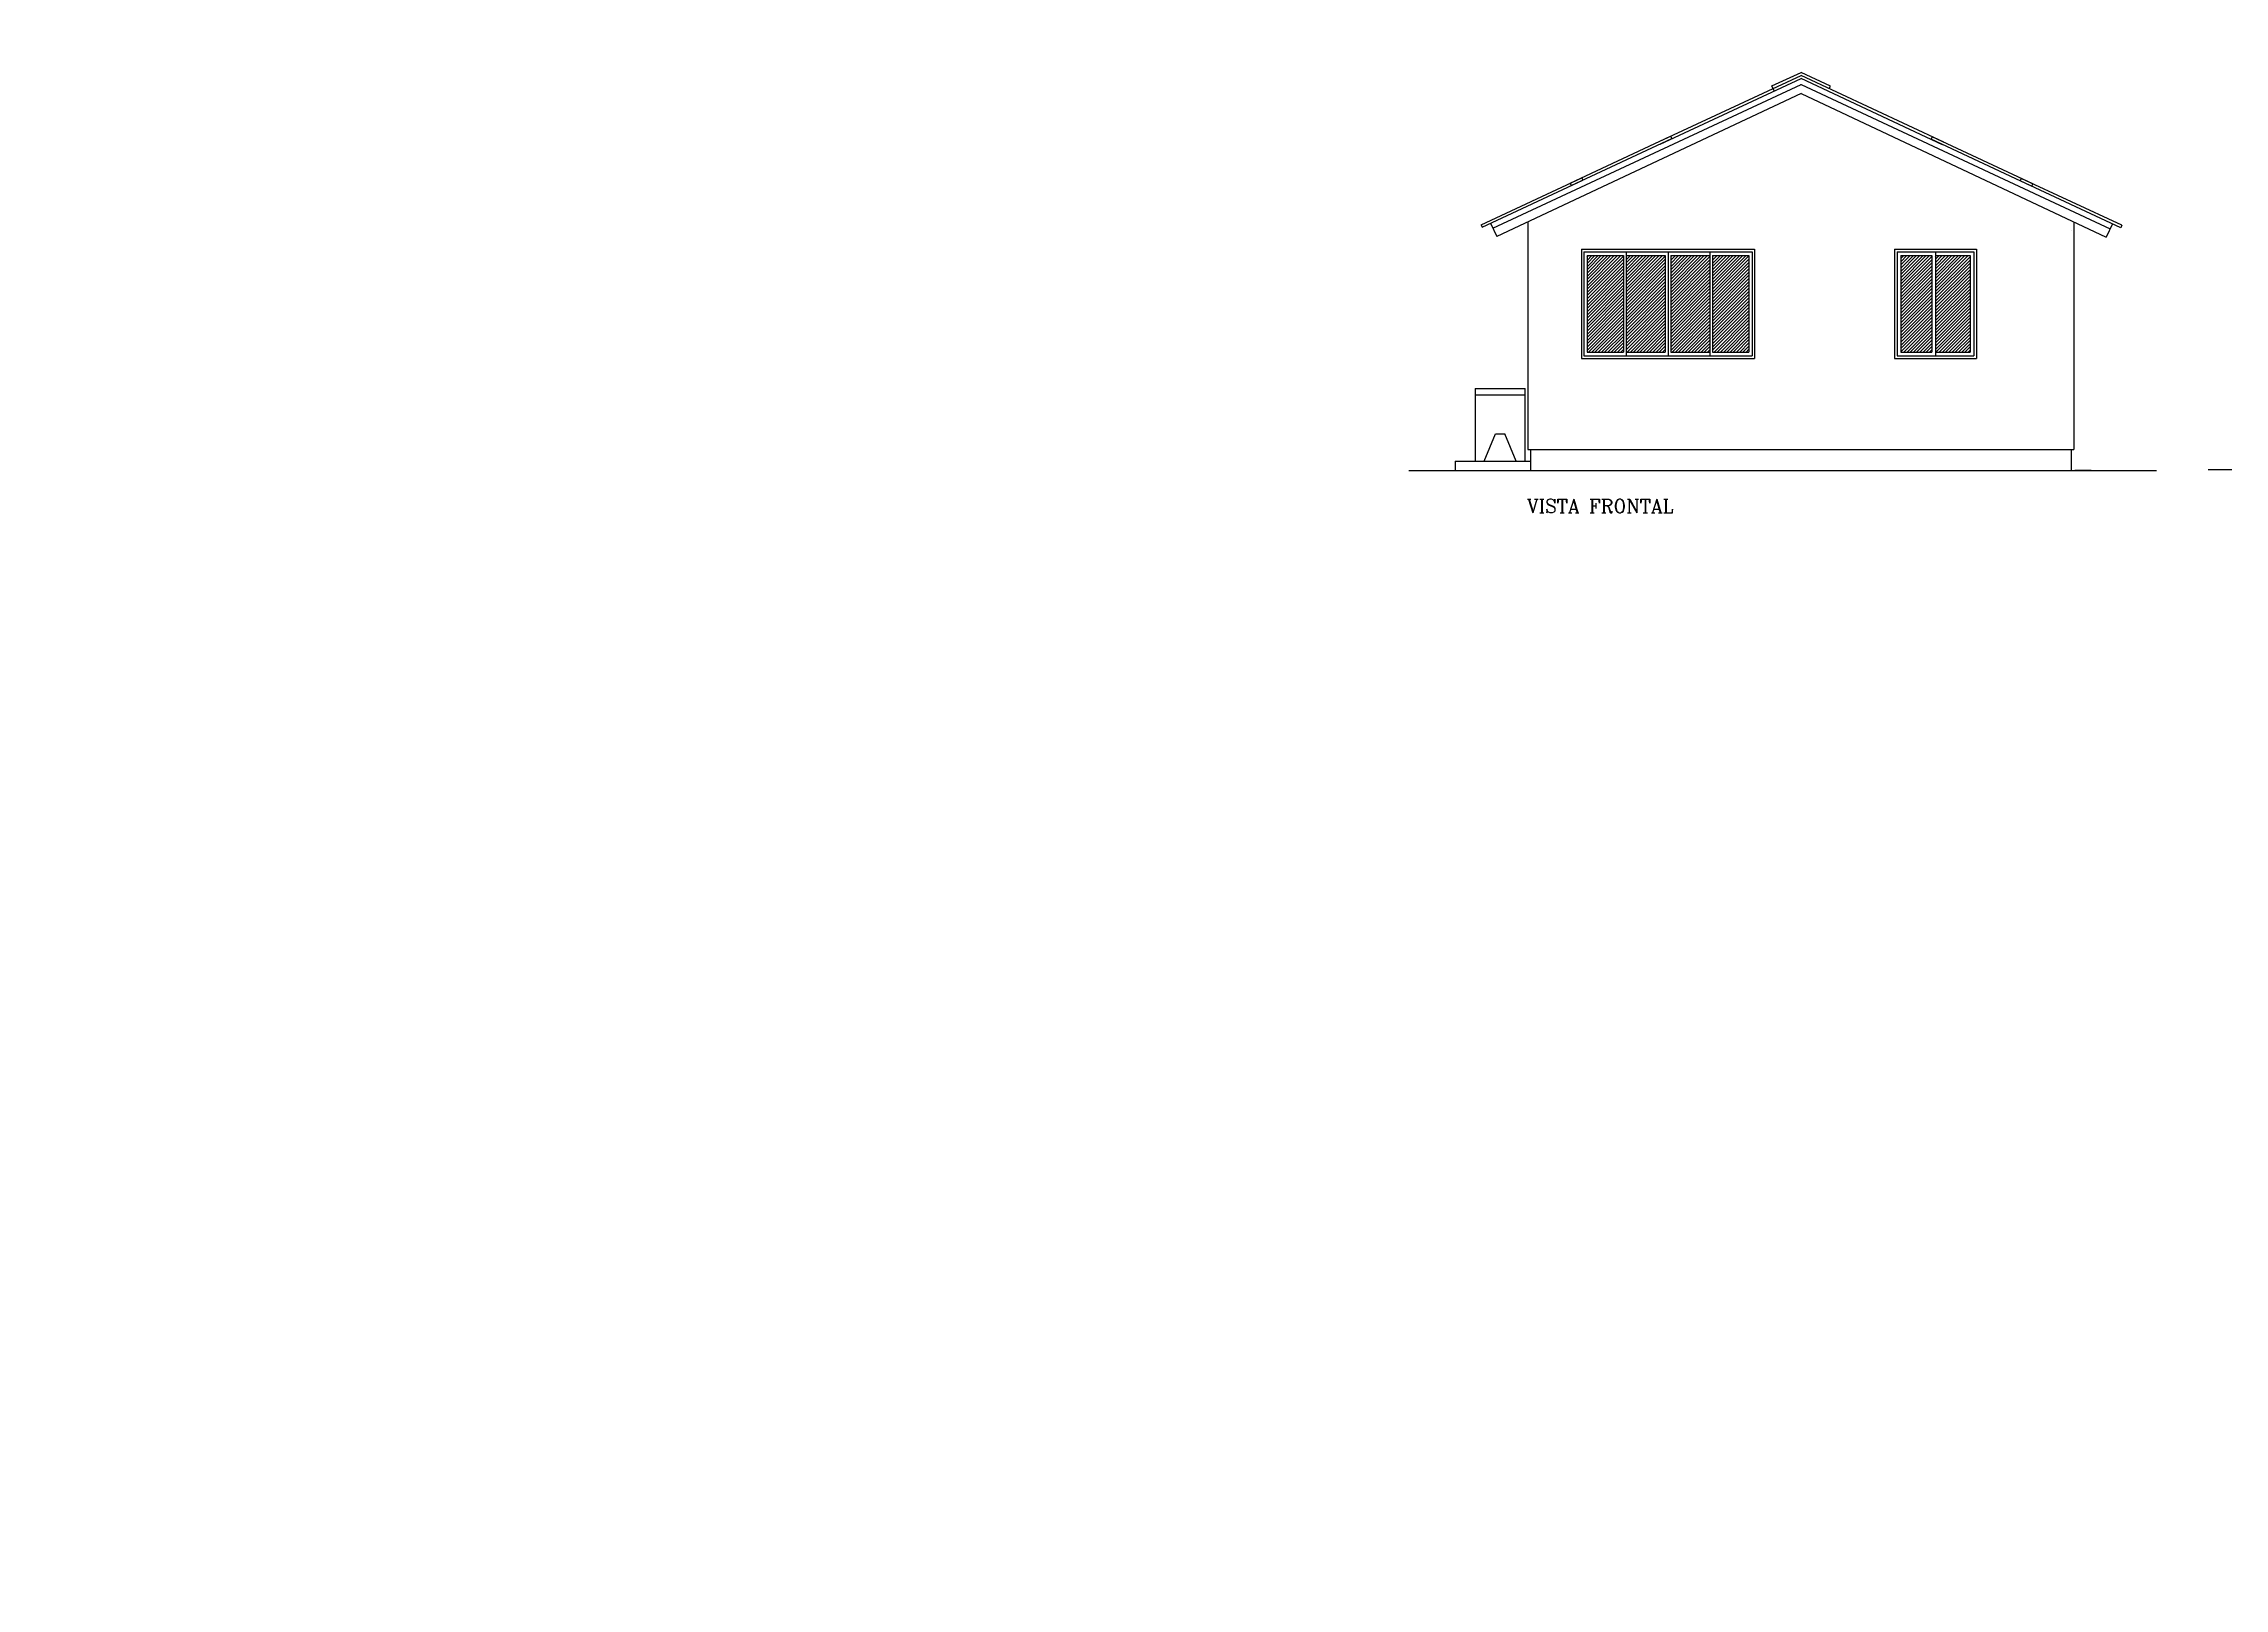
# Model space of a CAD drawing. Extents: x -49 to 264, y -41 to 22.
# Drawn here: x -10.68 to 13.29, y -9.23 to 7.75 of the extents above; entities that cross this region are included whole.
import ezdxf

# ---------------------------------------------------------------- set-up
doc = ezdxf.new("R2010")
doc.units = 0
doc.header["$LTSCALE"] = 20
doc.layers.get('0').update_dxf_attribs({"linetype": 'CONTINUOUS'})
doc.layers.get('DEFPOINTS').update_dxf_attribs({"linetype": 'CONTINUOUS'})
for name, color, linetype in [('COTAS', 244, 'CONTINUOUS'), ('JANELA', 1, 'CONTINUOUS'), ('MADEIRAMENTO', 1, 'CONTINUOUS'), ('TANQUE', 1, 'CONTINUOUS'), ('TELHA', 30, 'CONTINUOUS'), ('TEXTO', 1, 'CONTINUOUS'), ('VISTAL', 30, 'CONTINUOUS')]:
    doc.layers.add(name, color=color, linetype=linetype)
doc.styles.add('ROMANC', font='ROMANC.SHX')
doc.dimstyles.get("Standard").update_dxf_attribs({"dimtxt": 0.08, "dimasz": 0.12, "dimexe": 0.15, "dimexo": 0.0625, "dimgap": 0.04, "dimtad": 1, "dimzin": 0, "dimtxsty": 'ROMANC', "dimblk1": 'OBLIQUE', "dimblk2": 'OBLIQUE', "dimsah": 1, "dimcen": 0.09, "dimdle": 0.01, "dimclrd": 30, "dimclre": 30, "dimclrt": 244, "dimazin": 3, "dimtfac": 1, "dimtdec": 3, "dimtofl": 0, "dimtmove": 0, "dimatfit": 3, "dimtolj": 1, "dimtzin": 0})

# ---------------------------------------------------------------- blocks, each defined once
blk = doc.blocks.new('*X10')
at = {"color": 0, "linetype": 'CONTINUOUS'}
blk.add_line((266.125, -53.829), (266.125, -53.829), dxfattribs=at)
blk = doc.blocks.new('*X334')
at = {"color": 0, "linetype": 'CONTINUOUS'}
for p, q in [((6.288, 5.05), (6.658, 5.42)), ((6.288, 5.086), (6.622, 5.42)), ((6.288, 5.121), (6.587, 5.42)), ((6.288, 5.156), (6.551, 5.42)), ((6.288, 5.192), (6.516, 5.42)), ((6.288, 5.227), (6.481, 5.42)), ((6.288, 5.262), (6.445, 5.42)), ((6.288, 5.298), (6.41, 5.42)), ((6.288, 5.333), (6.375, 5.42)), ((6.288, 5.368), (6.339, 5.42)), ((6.288, 5.404), (6.304, 5.42)), ((6.288, 5.015), (6.688, 5.415)), ((6.288, 4.98), (6.688, 5.38)), ((6.288, 4.944), (6.688, 5.344)), ((6.288, 4.909), (6.688, 5.309)), ((6.288, 4.873), (6.688, 5.273)), ((6.718, 5.021), (7.117, 5.42)), ((6.718, 5.056), (7.082, 5.42)), ((6.718, 5.091), (7.046, 5.42)), ((6.718, 5.127), (7.011, 5.42)), ((6.718, 5.162), (6.976, 5.42)), ((6.718, 5.197), (6.94, 5.42)), ((6.718, 5.233), (6.905, 5.42)), ((6.718, 5.268), (6.87, 5.42)), ((6.718, 5.303), (6.834, 5.42)), ((6.718, 5.339), (6.799, 5.42)), ((6.718, 5.374), (6.764, 5.42)), ((6.718, 5.41), (6.728, 5.42)), ((6.718, 4.985), (7.148, 5.415)), ((6.718, 4.95), (7.148, 5.38)), ((6.718, 4.915), (7.148, 5.345)), ((6.718, 4.879), (7.148, 5.309)), ((6.718, 4.844), (7.148, 5.274)), ((7.208, 5.016), (7.612, 5.42)), ((7.208, 5.051), (7.577, 5.42)), ((7.208, 5.086), (7.541, 5.42)), ((7.208, 5.122), (7.506, 5.42)), ((7.208, 5.157), (7.471, 5.42)), ((7.208, 5.192), (7.435, 5.42)), ((7.208, 5.228), (7.4, 5.42)), ((7.208, 5.263), (7.365, 5.42)), ((7.208, 5.298), (7.329, 5.42)), ((7.208, 5.334), (7.294, 5.42)), ((7.208, 5.369), (7.259, 5.42)), ((7.208, 5.405), (7.223, 5.42)), ((7.208, 4.98), (7.638, 5.41)), ((7.208, 4.945), (7.638, 5.375)), ((7.208, 4.91), (7.638, 5.34)), ((7.208, 4.874), (7.638, 5.304)), ((7.668, 5.051), (8.036, 5.42)), ((7.668, 5.087), (8.001, 5.42)), ((7.668, 5.122), (7.966, 5.42)), ((7.668, 5.157), (7.93, 5.42)), ((7.668, 5.193), (7.895, 5.42)), ((7.668, 5.228), (7.86, 5.42)), ((7.668, 5.264), (7.824, 5.42)), ((7.668, 5.299), (7.789, 5.42)), ((7.668, 5.334), (7.754, 5.42)), ((7.668, 5.37), (7.718, 5.42)), ((7.668, 5.405), (7.683, 5.42)), ((7.668, 5.016), (8.068, 5.416)), ((7.668, 4.981), (8.068, 5.381)), ((7.668, 4.945), (8.068, 5.345)), ((7.668, 4.91), (8.068, 5.31)), ((7.668, 4.875), (8.068, 5.275)), ((9.738, 5.389), (9.769, 5.42)), ((9.738, 5.353), (9.804, 5.42)), ((9.738, 5.318), (9.84, 5.42)), ((9.738, 5.283), (9.875, 5.42)), ((9.738, 5.247), (9.91, 5.42)), ((9.738, 5.212), (9.946, 5.42)), ((9.738, 5.177), (9.981, 5.42)), ((9.738, 5.141), (10.016, 5.42)), ((9.738, 5.106), (10.052, 5.42)), ((9.738, 5.071), (10.078, 5.411)), ((9.738, 5.035), (10.078, 5.375)), ((9.738, 5), (10.078, 5.34)), ((9.738, 4.965), (10.078, 5.305)), ((10.118, 5.415), (10.122, 5.42)), ((10.118, 5.38), (10.158, 5.42)), ((10.118, 5.345), (10.193, 5.42)), ((10.118, 5.309), (10.228, 5.42)), ((10.118, 5.274), (10.264, 5.42)), ((10.118, 5.238), (10.299, 5.42)), ((10.118, 5.203), (10.334, 5.42)), ((10.118, 5.168), (10.37, 5.42)), ((10.118, 5.132), (10.405, 5.42)), ((10.118, 5.097), (10.441, 5.42)), ((10.118, 5.062), (10.476, 5.42)), ((10.118, 5.026), (10.498, 5.406)), ((10.118, 4.991), (10.498, 5.371)), ((10.118, 4.956), (10.498, 5.336)), ((10.118, 4.92), (10.498, 5.3)), ((6.288, 4.838), (6.688, 5.238)), ((6.288, 4.803), (6.688, 5.203)), ((6.288, 4.767), (6.688, 5.167)), ((6.288, 4.732), (6.688, 5.132)), ((6.288, 4.697), (6.688, 5.097)), ((6.288, 4.661), (6.688, 5.061)), ((6.718, 4.808), (7.148, 5.238)), ((6.718, 4.773), (7.148, 5.203)), ((6.718, 4.738), (7.148, 5.168)), ((6.718, 4.702), (7.148, 5.132)), ((6.718, 4.667), (7.148, 5.097)), ((6.718, 4.632), (7.148, 5.062)), ((7.208, 4.839), (7.638, 5.269)), ((7.208, 4.804), (7.638, 5.234)), ((7.208, 4.768), (7.638, 5.198)), ((7.208, 4.733), (7.638, 5.163)), ((7.208, 4.697), (7.638, 5.127)), ((7.208, 4.662), (7.638, 5.092)), ((7.208, 4.627), (7.638, 5.057)), ((7.668, 4.839), (8.068, 5.239)), ((7.668, 4.804), (8.068, 5.204)), ((7.668, 4.769), (8.068, 5.169)), ((7.668, 4.733), (8.068, 5.133)), ((7.668, 4.698), (8.068, 5.098)), ((7.668, 4.662), (8.068, 5.062)), ((9.738, 4.929), (10.078, 5.269)), ((9.738, 4.894), (10.078, 5.234)), ((9.738, 4.858), (10.078, 5.198)), ((9.738, 4.823), (10.078, 5.163)), ((9.738, 4.788), (10.078, 5.128)), ((9.738, 4.752), (10.078, 5.092)), ((9.738, 4.717), (10.078, 5.057)), ((10.118, 4.885), (10.498, 5.265)), ((10.118, 4.85), (10.498, 5.23)), ((10.118, 4.814), (10.498, 5.194)), ((10.118, 4.779), (10.498, 5.159)), ((10.118, 4.743), (10.498, 5.123)), ((10.118, 4.708), (10.498, 5.088)), ((10.118, 4.673), (10.498, 5.053)), ((6.288, 4.626), (6.688, 5.026)), ((6.288, 4.591), (6.688, 4.991)), ((6.288, 4.555), (6.688, 4.955)), ((6.288, 4.52), (6.688, 4.92)), ((6.288, 4.485), (6.688, 4.885)), ((6.288, 4.449), (6.688, 4.849)), ((6.288, 4.414), (6.688, 4.814)), ((6.718, 4.596), (7.148, 5.026)), ((6.718, 4.561), (7.148, 4.991)), ((6.718, 4.526), (7.148, 4.956)), ((6.718, 4.49), (7.148, 4.92)), ((6.718, 4.455), (7.148, 4.885)), ((6.718, 4.42), (7.148, 4.85)), ((6.718, 4.384), (7.148, 4.814)), ((7.208, 4.591), (7.638, 5.021)), ((7.208, 4.556), (7.638, 4.986)), ((7.208, 4.521), (7.638, 4.951)), ((7.208, 4.485), (7.638, 4.915)), ((7.208, 4.45), (7.638, 4.88)), ((7.208, 4.415), (7.638, 4.845)), ((7.208, 4.379), (7.638, 4.809)), ((7.668, 4.627), (8.068, 5.027)), ((7.668, 4.592), (8.068, 4.992)), ((7.668, 4.556), (8.068, 4.956)), ((7.668, 4.521), (8.068, 4.921)), ((7.668, 4.486), (8.068, 4.886)), ((7.668, 4.45), (8.068, 4.85)), ((7.668, 4.415), (8.068, 4.815)), ((9.738, 4.682), (10.078, 5.022)), ((9.738, 4.646), (10.078, 4.986)), ((9.738, 4.611), (10.078, 4.951)), ((9.738, 4.576), (10.078, 4.916)), ((9.738, 4.54), (10.078, 4.88)), ((9.738, 4.505), (10.078, 4.845)), ((9.738, 4.47), (10.078, 4.81)), ((10.118, 4.637), (10.498, 5.017)), ((10.118, 4.602), (10.498, 4.982)), ((10.118, 4.567), (10.498, 4.947)), ((10.118, 4.531), (10.498, 4.911)), ((10.118, 4.496), (10.498, 4.876)), ((10.118, 4.461), (10.498, 4.841)), ((10.118, 4.425), (10.498, 4.805)), ((6.288, 4.378), (6.688, 4.778)), ((6.305, 4.36), (6.688, 4.743)), ((6.34, 4.36), (6.688, 4.708)), ((6.375, 4.36), (6.688, 4.672)), ((6.411, 4.36), (6.688, 4.637)), ((6.446, 4.36), (6.688, 4.602)), ((6.481, 4.36), (6.688, 4.566)), ((6.729, 4.36), (7.148, 4.779)), ((6.764, 4.36), (7.148, 4.743)), ((6.8, 4.36), (7.148, 4.708)), ((6.835, 4.36), (7.148, 4.673)), ((6.87, 4.36), (7.148, 4.637)), ((6.906, 4.36), (7.148, 4.602)), ((6.941, 4.36), (7.148, 4.567)), ((7.224, 4.36), (7.638, 4.774)), ((7.259, 4.36), (7.638, 4.739)), ((7.295, 4.36), (7.638, 4.703)), ((7.33, 4.36), (7.638, 4.668)), ((7.365, 4.36), (7.638, 4.632)), ((7.401, 4.36), (7.638, 4.597)), ((7.436, 4.36), (7.638, 4.562)), ((7.668, 4.38), (8.068, 4.78)), ((7.684, 4.36), (8.068, 4.744)), ((7.719, 4.36), (8.068, 4.709)), ((7.754, 4.36), (8.068, 4.674)), ((7.79, 4.36), (8.068, 4.638)), ((7.825, 4.36), (8.068, 4.603)), ((7.86, 4.36), (8.068, 4.567)), ((9.738, 4.434), (10.078, 4.774)), ((9.738, 4.399), (10.078, 4.739)), ((9.738, 4.363), (10.078, 4.703)), ((9.769, 4.36), (10.078, 4.668)), ((9.805, 4.36), (10.078, 4.633)), ((9.84, 4.36), (10.078, 4.597)), ((9.876, 4.36), (10.078, 4.562)), ((10.118, 4.39), (10.498, 4.77)), ((10.123, 4.36), (10.498, 4.735)), ((10.158, 4.36), (10.498, 4.699)), ((10.194, 4.36), (10.498, 4.664)), ((10.229, 4.36), (10.498, 4.629)), ((10.264, 4.36), (10.498, 4.593)), ((10.3, 4.36), (10.498, 4.558)), ((6.517, 4.36), (6.688, 4.531)), ((6.552, 4.36), (6.688, 4.496)), ((6.587, 4.36), (6.688, 4.46)), ((6.623, 4.36), (6.688, 4.425)), ((6.658, 4.36), (6.688, 4.39)), ((6.976, 4.36), (7.148, 4.531)), ((7.012, 4.36), (7.148, 4.496)), ((7.047, 4.36), (7.148, 4.461)), ((7.082, 4.36), (7.148, 4.425)), ((7.118, 4.36), (7.148, 4.39)), ((7.471, 4.36), (7.638, 4.526)), ((7.507, 4.36), (7.638, 4.491)), ((7.542, 4.36), (7.638, 4.456)), ((7.577, 4.36), (7.638, 4.42)), ((7.613, 4.36), (7.638, 4.385)), ((7.896, 4.36), (8.068, 4.532)), ((7.931, 4.36), (8.068, 4.497)), ((7.966, 4.36), (8.068, 4.461)), ((8.002, 4.36), (8.068, 4.426)), ((8.037, 4.36), (8.068, 4.391)), ((9.911, 4.36), (10.078, 4.527)), ((9.946, 4.36), (10.078, 4.491)), ((9.982, 4.36), (10.078, 4.456)), ((10.017, 4.36), (10.078, 4.421)), ((10.052, 4.36), (10.078, 4.385)), ((10.335, 4.36), (10.498, 4.522)), ((10.371, 4.36), (10.498, 4.487)), ((10.406, 4.36), (10.498, 4.452)), ((10.441, 4.36), (10.498, 4.416)), ((10.477, 4.36), (10.498, 4.381))]:
    blk.add_line(p, q, dxfattribs=at)
blk = doc.blocks.new('_OBLIQUE')
at = {"color": 0, "linetype": 'BYBLOCK'}
blk.add_line((-0.5, -0.5), (0.5, 0.5), dxfattribs=at)
blk = doc.blocks.new('*D285')
at = {"color": 30, "linetype": 'BYBLOCK'}
for p, q in [((4.136, 16.784), (4.136, 16.644)), ((5.451, 16.774), (3.986, 16.774)), ((5.451, 16.644), (3.986, 16.644)), ((4.136, 16.644), (4.136, 16.201)), ((34.502, 9.838), (34.455, 9.838)), ((34.605, 8.398), (34.605, 9.848)), ((32.265, 9.568), (34.255, 9.568)), ((32.275, 9.538), (32.275, 9.418)), ((34.245, 9.538), (34.245, 9.418)), ((34.361, 8.408), (34.455, 8.408)), ((256.859, -40.198), (257.134, -40.198)), ((257.084, -40.198), (257.084, -40.236)), ((257.084, -40.598), (257.084, -40.561))]:
    blk.add_line(p, q, dxfattribs=at)
at = {"layer": 'DEFPOINTS', "color": 0, "linetype": 'BYBLOCK'}
for p in [(4.136, 16.644), (5.751, 16.774), (5.751, 16.644), (32.275, 9.838), (34.245, 9.838), (34.605, 9.838), (34.802, 9.838), (34.245, 9.568), (34.661, 8.408), (256.796, -40.198), (257.084, -40.198), (256.796, -40.598)]:
    blk.add_point(p, dxfattribs=at)
at = {"color": 30, "linetype": 'BYBLOCK'}
for p, xscale, yscale, zscale, rotation in [((4.136, 16.774), 0.12, 0.12, 0.12, 90), ((4.136, 16.644), 0.12, 0.12, 0.12, 270), ((34.605, 9.838), 0.12, 0.12, 0.12, 90), ((32.275, 9.568), 0.12, 0.12, 0.12, 180), ((34.605, 8.408), 0.12, 0.12, 0.12, 270), ((257.084, -40.198), 0.05, 0.05, 0.05, 90), ((257.084, -40.598), 0.05, 0.05, 0.05, 270)]:
    blk.add_blockref('_OBLIQUE', p, dxfattribs=dict(at, xscale=xscale, yscale=yscale, zscale=zscale, rotation=rotation))
at = {"color": 30, "linetype": 'BYBLOCK', "xscale": 0.12, "yscale": 0.12, "zscale": 0.12}
blk.add_blockref('_OBLIQUE', (34.245, 9.568), dxfattribs=at)
at = {"color": 244, "linetype": 'BYBLOCK', "attachment_point": 5, "rotation": 90, "style": 'ROMANC'}
for s, insert, char_height in [('\\A1;0.13', (4.056, 16.362), 0.08), ('\\A1;{1.53}', (34.525, 9.123), 0.08), ('\\A1;0.40', (257.084, -40.398), 0.1)]:
    blk.add_mtext(s, dxfattribs=dict(at, insert=insert, char_height=char_height))
at = {"color": 244, "linetype": 'BYBLOCK', "insert": (33.26, 9.648), "char_height": 0.08, "attachment_point": 5, "style": 'ROMANC'}
blk.add_mtext('\\A1;1.97', dxfattribs=at)
blk = doc.blocks.new('*D286')
at = {"color": 30, "linetype": 'BYBLOCK'}
for p, q in [((5.451, 15.544), (3.988, 15.544)), ((5.451, 15.414), (3.988, 15.414)), ((4.138, 15.554), (4.138, 15.414)), ((4.138, 15.414), (4.138, 14.971)), ((30.057, 11.393), (30.657, 11.393)), ((30.107, 11.475), (30.107, 11.293)), ((30.607, 11.424), (30.607, 11.293)), ((34.335, 9.559), (36.331, 9.559)), ((34.345, 9.538), (34.345, 9.409)), ((36.321, 9.538), (36.321, 9.409)), ((263.195, -40.298), (263.195, -40.568)), ((262.666, -40.511), (262.666, -40.568)), ((262.666, -40.518), (262.72, -40.518)), ((263.195, -40.518), (263.14, -40.518))]:
    blk.add_line(p, q, dxfattribs=at)
at = {"layer": 'DEFPOINTS', "color": 0, "linetype": 'BYBLOCK'}
for p in [(4.138, 15.414), (5.751, 15.544), (5.751, 15.414), (30.107, 12.875), (30.607, 12.824), (30.607, 11.393), (34.345, 9.838), (36.321, 9.838), (36.321, 9.559), (263.195, -40.236), (262.666, -40.448), (263.195, -40.518)]:
    blk.add_point(p, dxfattribs=at)
at = {"color": 30, "linetype": 'BYBLOCK'}
for p, xscale, yscale, zscale, rotation in [((4.138, 15.544), 0.12, 0.12, 0.12, 90), ((4.138, 15.414), 0.12, 0.12, 0.12, 270), ((30.107, 11.393), 0.1, 0.1, 0.1, 180), ((34.345, 9.559), 0.12, 0.12, 0.12, 180), ((262.666, -40.518), 0.05, 0.05, 0.05, 180)]:
    blk.add_blockref('_OBLIQUE', p, dxfattribs=dict(at, xscale=xscale, yscale=yscale, zscale=zscale, rotation=rotation))
for p, xscale, yscale, zscale in [((30.607, 11.393), 0.1, 0.1, 0.1), ((36.321, 9.559), 0.12, 0.12, 0.12), ((263.195, -40.518), 0.05, 0.05, 0.05)]:
    blk.add_blockref('_OBLIQUE', p, dxfattribs=dict(at, xscale=xscale, yscale=yscale, zscale=zscale))
at = {"color": 244, "linetype": 'BYBLOCK', "insert": (4.058, 15.132), "char_height": 0.08, "attachment_point": 5, "rotation": 90, "style": 'ROMANC'}
blk.add_mtext('\\A1;0.13', dxfattribs=at)
at = {"color": 244, "linetype": 'BYBLOCK', "attachment_point": 5, "style": 'ROMANC'}
for s, insert, char_height in [('\\A1;0.50', (30.357, 11.473), 0.08), ('\\A1;1.98', (35.333, 9.639), 0.08), ('\\A1;{0.500}', (262.93, -40.518), 0.1)]:
    blk.add_mtext(s, dxfattribs=dict(at, insert=insert, char_height=char_height))

msp = doc.modelspace()

# ---------------------------------------------------------------- linework, layer by layer
at = {"layer": 'JANELA', "color": 30, "linetype": 'CONTINUOUS'}
for p, q in [((6.228, 5.49), (8.128, 5.49)), ((6.253, 5.46), (8.103, 5.46)), ((6.288, 5.42), (6.688, 5.42)), ((6.433, 5.46), (7.273, 5.46)), ((6.718, 5.42), (7.148, 5.42)), ((7.208, 5.42), (7.638, 5.42)), ((7.498, 5.46), (7.923, 5.46)), ((7.498, 5.42), (7.523, 5.42)), ((7.668, 5.42), (8.068, 5.42)), ((9.668, 5.49), (9.668, 4.29)), ((9.668, 5.49), (10.568, 5.49)), ((9.698, 5.46), (10.538, 5.46)), ((9.698, 5.46), (9.698, 4.32)), ((9.738, 5.42), (9.738, 4.36)), ((9.738, 5.42), (10.078, 5.42)), ((10.078, 5.42), (10.078, 4.36)), ((10.118, 5.46), (10.118, 4.32)), ((10.118, 5.42), (10.498, 5.42)), ((10.498, 5.42), (10.498, 4.36)), ((10.538, 5.46), (10.538, 4.32)), ((10.568, 5.49), (10.568, 4.29)), ((6.253, 4.32), (8.103, 4.32)), ((6.288, 4.36), (6.688, 4.36)), ((6.433, 4.32), (7.273, 4.32)), ((6.718, 4.36), (7.148, 4.36)), ((7.208, 4.36), (7.638, 4.36)), ((7.498, 4.32), (7.923, 4.32)), ((7.668, 4.36), (8.068, 4.36)), ((9.698, 4.32), (10.538, 4.32)), ((9.738, 4.36), (10.078, 4.36)), ((10.118, 4.36), (10.498, 4.36)), ((6.228, 4.29), (8.128, 4.29)), ((9.668, 4.29), (10.568, 4.29))]:
    msp.add_line(p, q, dxfattribs=at)
at = {"layer": 'JANELA', "color": 2, "linetype": 'CONTINUOUS'}
for p, q in [((11.829, 3.06), (11.651, 3.06)), ((13.114, 3.07), (23.815, 3.07))]:
    msp.add_line(p, q, dxfattribs=at)
at = {"layer": 'MADEIRAMENTO', "color": 1, "linetype": 'CONTINUOUS'}
for p, q in [((8.318, 7.284), (8.64, 7.434)), ((8.963, 7.283), (8.64, 7.434)), ((7.08, 6.674), (8.64, 7.401)), ((7.093, 6.646), (8.64, 7.368)), ((8.344, 7.23), (8.318, 7.284)), ((10.209, 6.666), (8.64, 7.401)), ((10.196, 6.639), (8.64, 7.368)), ((8.95, 7.256), (8.963, 7.283)), ((6.102, 6.217), (7.207, 6.733)), ((7.207, 6.733), (7.22, 6.706)), ((10.082, 6.725), (10.069, 6.698)), ((11.188, 6.209), (10.082, 6.725)), ((6.114, 6.19), (7.22, 6.706)), ((11.175, 6.182), (10.069, 6.698)), ((5.123, 5.76), (6.229, 6.276)), ((5.136, 5.733), (6.241, 6.249)), ((6.229, 6.276), (6.241, 6.249)), ((6.229, 6.276), (6.229, 6.276)), ((11.061, 6.268), (11.048, 6.241)), ((12.154, 5.725), (11.048, 6.241)), ((11.061, 6.268), (11.061, 6.268)), ((12.166, 5.753), (11.061, 6.268)), ((6.102, 6.217), (6.114, 6.19)), ((11.188, 6.209), (11.175, 6.182)), ((5.123, 5.76), (5.136, 5.733)), ((12.166, 5.753), (12.154, 5.725)), ((12.166, 5.753), (12.166, 5.753)), ((12.166, 5.753), (12.166, 5.753))]:
    msp.add_line(p, q, dxfattribs=at)
at = {"layer": 'MADEIRAMENTO', "color": 244, "linetype": 'CONTINUOUS'}
for p, q in [((5.252, 5.721), (8.64, 7.302)), ((8.641, 7.202), (5.295, 5.629)), ((8.64, 7.302), (12.038, 5.713)), ((8.641, 7.202), (11.995, 5.623)), ((5.226, 5.775), (5.295, 5.629)), ((12.064, 5.768), (11.995, 5.623))]:
    msp.add_line(p, q, dxfattribs=at)
at = {"layer": 'MADEIRAMENTO', "linetype": 'CONTINUOUS'}
msp.add_line((8.636, 7.3), (8.644, 7.3), dxfattribs=at)
at = {"layer": 'TANQUE', "color": 30, "linetype": 'CONTINUOUS'}
for p, q in [((5.058, 3.96), (5.608, 3.96)), ((5.058, 3.96), (5.608, 3.96)), ((5.058, 3.96), (5.058, 3.16)), ((5.058, 3.96), (5.058, 3.16)), ((5.058, 3.89), (5.608, 3.89)), ((5.058, 3.89), (5.608, 3.89)), ((5.608, 3.16), (5.608, 3.96)), ((5.608, 3.16), (5.608, 3.96)), ((5.158, 3.16), (5.283, 3.46)), ((5.158, 3.16), (5.283, 3.46)), ((5.283, 3.46), (5.383, 3.46)), ((5.283, 3.46), (5.383, 3.46)), ((5.508, 3.16), (5.383, 3.46)), ((5.508, 3.16), (5.383, 3.46)), ((5.058, 3.16), (5.158, 3.16)), ((5.058, 3.16), (5.158, 3.16)), ((5.508, 3.16), (5.608, 3.16)), ((5.508, 3.16), (5.608, 3.16))]:
    msp.add_line(p, q, dxfattribs=at)
at = {"layer": 'TELHA', "color": 1, "linetype": 'CONTINUOUS'}
msp.add_line((4.838, 3.16), (5.668, 3.16), dxfattribs=at)
msp.add_line((4.838, 3.16), (5.668, 3.16), dxfattribs=at)
at = {"layer": 'TELHA', "color": 2, "linetype": 'CONTINUOUS'}
msp.add_line((4.329, 3.06), (12.549, 3.06), dxfattribs=at)
at = {"layer": 'VISTAL', "color": 1, "linetype": 'CONTINUOUS'}
for p, q in [((5.638, 5.79), (5.638, 3.29)), ((11.638, 5.791), (11.638, 3.29)), ((4.838, 3.16), (4.838, 3.06)), ((4.838, 3.16), (4.838, 3.06)), ((5.638, 3.29), (11.638, 3.29)), ((5.668, 3.29), (5.668, 3.06)), ((11.608, 3.29), (11.608, 3.06))]:
    msp.add_line(p, q, dxfattribs=at)
at = {"layer": 'VISTAL', "linetype": 'CONTINUOUS'}
for p, q in [((6.228, 5.49), (6.228, 4.29)), ((6.253, 5.46), (6.253, 4.32)), ((6.288, 5.42), (6.288, 4.36)), ((6.688, 5.42), (6.688, 4.36)), ((6.718, 5.46), (6.718, 4.32)), ((7.148, 5.42), (7.148, 4.36)), ((7.178, 5.46), (7.178, 4.32)), ((7.208, 5.42), (7.208, 4.36)), ((7.638, 5.46), (7.638, 4.32)), ((7.668, 5.42), (7.668, 4.36)), ((8.068, 5.42), (8.068, 4.36)), ((8.103, 5.46), (8.103, 4.32)), ((8.128, 5.49), (8.128, 4.29))]:
    msp.add_line(p, q, dxfattribs=at)

# ---------------------------------------------------------------- block references
at = {"layer": 'TELHA', "linetype": 'CONTINUOUS'}
msp.add_blockref('*X10', (-254.508, 59.525), dxfattribs=at)
at = {"layer": 'VISTAL', "linetype": 'CONTINUOUS'}
msp.add_blockref('*X334', (0, 0), dxfattribs=at)

# ---------------------------------------------------------------- texts
at = {"layer": 'TEXTO', "color": 5, "linetype": 'CONTINUOUS', "style": 'ROMANC'}
msp.add_text('VISTA FRONTAL', height=0.15, dxfattribs=at).set_placement((5.627, 2.592))

# ---------------------------------------------------------------- dimensions: what is measured, and where the dimension line sits
at = {"layer": 'COTAS', "color": 30, "linetype": 'CONTINUOUS'}
dim = msp.add_linear_dim(base=(15.942, 11.223), p1=(15.442, 12.704), p2=(15.942, 12.653), dimstyle='STANDARD', override={"dimasz": 0.1, "dimexe": 0.1, "dimexo": 1.4, "dimtad": 1, "dimdle": 0.05}, dxfattribs=at)
dim.commit()
dim.dimension.update_dxf_attribs({"geometry": '*D286', "text_midpoint": (15.692, 11.303), "insert": (-14.665, -0.171)})
at = {"layer": 'VISTAL', "color": 30, "linetype": 'CONTINUOUS'}
for base, p1, p2, picture, middle in [((20.112, 12.624), (18.142, 12.894), (20.112, 12.894), '*D285', (19.127, 12.704)), ((22.188, 12.614), (20.212, 12.894), (22.188, 12.894), '*D286', (21.2, 12.694))]:
    dim = msp.add_linear_dim(base=base, p1=p1, p2=p2, dimstyle='STANDARD', override={"dimexo": 0.3}, dxfattribs=at)
    dim.commit()
    dim.dimension.update_dxf_attribs({"geometry": picture, "text_midpoint": middle, "insert": (-14.133, 3.056)})
dim = msp.add_linear_dim(base=(20.473, 12.894), p1=(20.528, 11.464), p2=(20.67, 12.894), angle=90, text='{1.53}', dimstyle='STANDARD', override={"dimexo": 0.3}, dxfattribs=at)
dim.commit()
dim.dimension.update_dxf_attribs({"geometry": '*D285', "text_midpoint": (20.393, 12.179), "insert": (-14.133, 3.056)})
for base, p1, p2, picture, middle in [((4.808, 16.644), (6.424, 16.774), (6.424, 16.644), '*D285', (4.728, 16.362)), ((4.81, 15.414), (6.424, 15.544), (6.424, 15.414), '*D286', (4.73, 15.132))]:
    dim = msp.add_linear_dim(base=base, p1=p1, p2=p2, angle=90, dimstyle='STANDARD', override={"dimexo": 0.3}, dxfattribs=at)
    dim.commit()
    dim.dimension.update_dxf_attribs({"geometry": picture, "text_midpoint": middle, "insert": (0.672, 0)})

doc.saveas('drawing.dxf')
